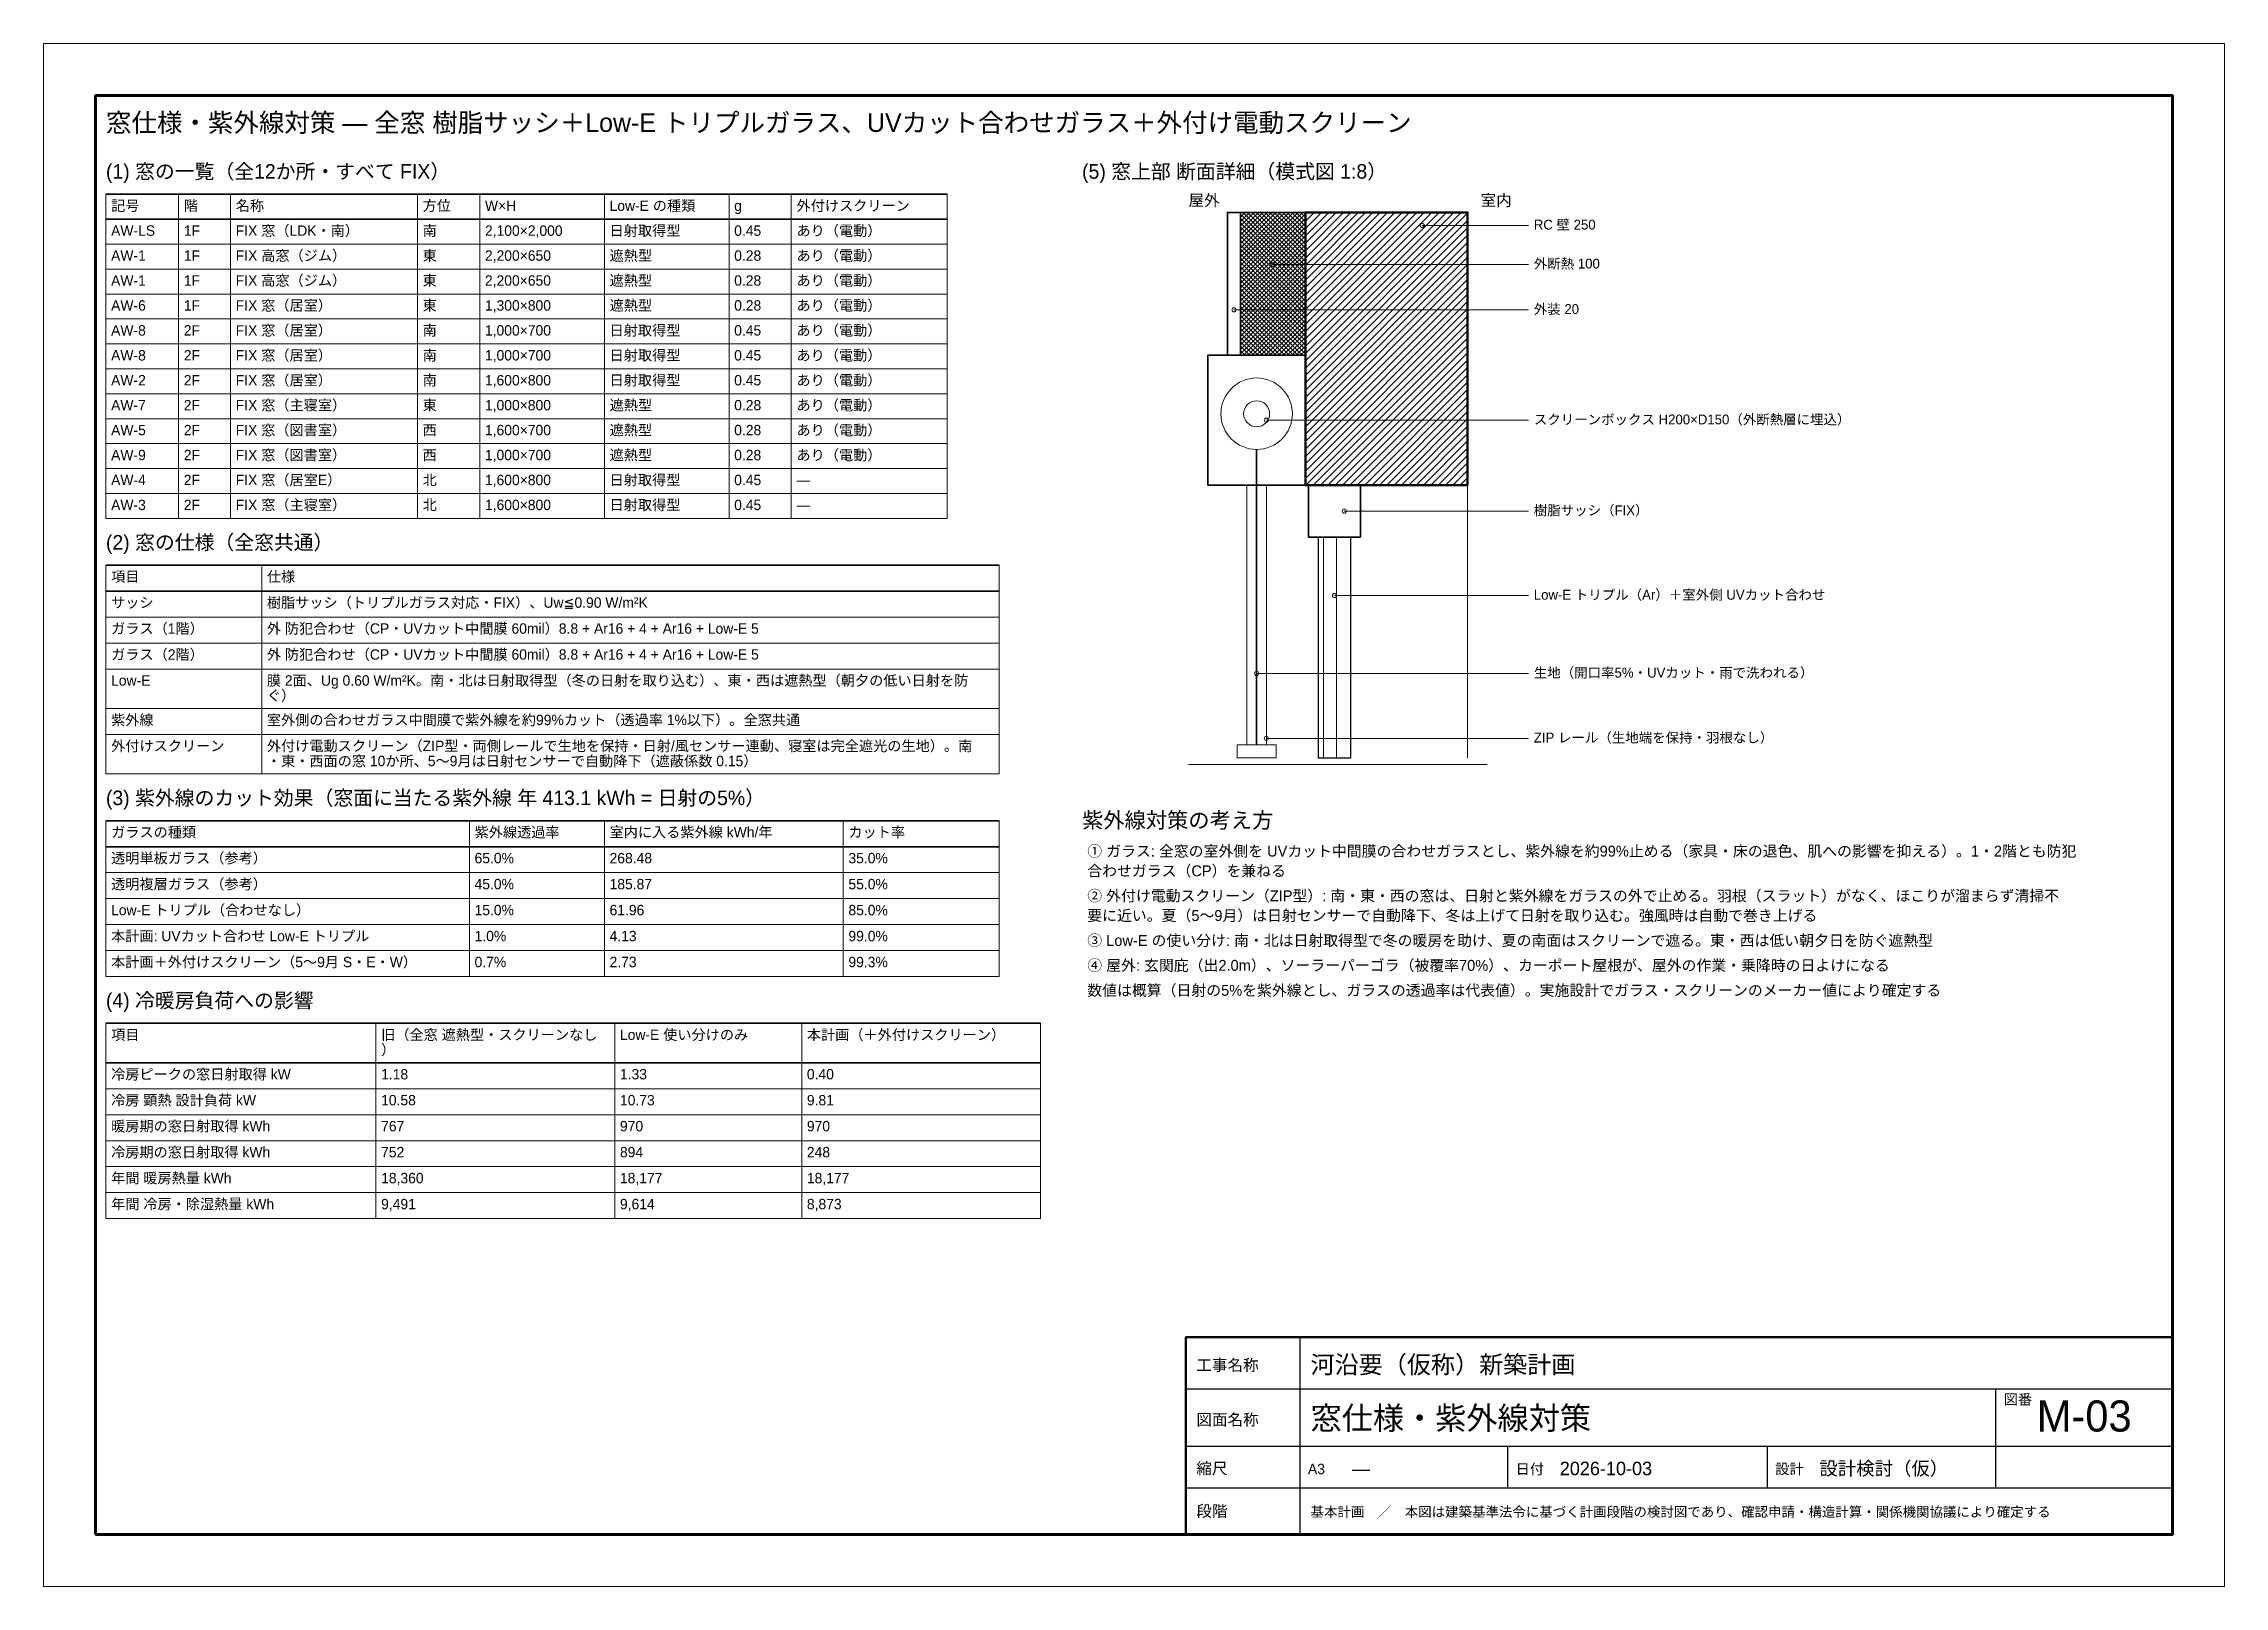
# Model space of a CAD drawing. Header units: millimetres. Extents: x 0 to 420, y 0 to 297.
import ezdxf
from ezdxf.enums import TextEntityAlignment as Align

# ---------------------------------------------------------------- set-up
doc = ezdxf.new("R2010")
doc.units = ezdxf.units.MM
doc.header["$LTSCALE"] = 0.5
for name, color, linetype, lineweight in [('A-CUT', 7, 'Continuous', 50), ('A-CUT-HATCH', 8, 'Continuous', 9), ('A-CUT-INS', 9, 'Continuous', 9), ('A-CUT-LGS', 7, 'Continuous', 35), ('A-DOOR', 5, 'Continuous', 18), ('A-GLAZ', 5, 'Continuous', 18), ('A-HIDDEN', 8, 'Continuous', 13), ('A-SYMB', 7, 'Continuous', 18), ('A-TEXT', 7, 'Continuous', 18), ('A-VIS', 7, 'Continuous', 18), ('G-FRAME', 7, 'Continuous', 70), ('G-TABLE', 7, 'Continuous', 18), ('G-TITLE', 7, 'Continuous', 25)]:
    doc.layers.add(name, color=color, linetype=linetype, lineweight=lineweight)
doc.styles.add('JP', font='ipag.ttf')

msp = doc.modelspace()

# ---------------------------------------------------------------- hatches: boundary and pattern name
at = {"layer": 'A-CUT-HATCH'}
h = msp.add_hatch(dxfattribs=at)
h.set_pattern_fill('ANSI31', scale=0.31496)
h.paths.add_polyline_path([(274.25, 212), (274.25, 264.5), (243, 264.5), (243, 212)])
at = {"layer": 'A-CUT-INS'}
h = msp.add_hatch(dxfattribs=at)
h.set_pattern_fill('ANSI37', scale=0.1889764)
h.paths.add_polyline_path([(243, 237), (243, 264.5), (230.5, 264.5), (230.5, 237)])

# ---------------------------------------------------------------- linework, layer by layer
at = {"layer": 'A-CUT', "lineweight": 50}
msp.add_lwpolyline([(243, 212), (274.25, 212), (274.25, 264.5), (243, 264.5)], close=True, dxfattribs=at)
at = {"layer": 'A-CUT-LGS'}
for points in [[(228, 237), (230.5, 237), (230.5, 264.5), (228, 264.5)], [(230.5, 237), (243, 237), (243, 264.5), (230.5, 264.5)]]:
    msp.add_lwpolyline(points, close=True, dxfattribs=at)
at = {"layer": 'A-DOOR', "lineweight": 35}
msp.add_line((233.62, 218.88), (233.62, 162), dxfattribs=at)
for points in [[(224.25, 212), (243, 212), (243, 237), (224.25, 237)], [(243.62, 202), (253.62, 202), (253.62, 212), (243.62, 212)]]:
    msp.add_lwpolyline(points, close=True, dxfattribs=at)
at = {"layer": 'A-DOOR'}
msp.add_lwpolyline([(229.88, 159.5), (237.38, 159.5), (237.38, 162), (229.88, 162)], close=True, dxfattribs=at)
for radius in [6.88, 2.5]:
    msp.add_circle((233.62, 225.75), radius, dxfattribs=at)
at = {"layer": 'A-GLAZ'}
for p, q in [((246.5, 159.5), (246.5, 202)), ((249, 159.5), (249, 202))]:
    msp.add_line(p, q, dxfattribs=at)
at = {"layer": 'A-GLAZ', "lineweight": 25}
msp.add_lwpolyline([(245.5, 159.5), (251.75, 159.5), (251.75, 202), (245.5, 202)], close=True, dxfattribs=at)
at = {"layer": 'A-HIDDEN'}
msp.add_line((220.5, 158.25), (278, 158.25), dxfattribs=at)
msp.add_lwpolyline([(231.75, 162), (235.5, 162), (235.5, 212), (231.75, 212)], close=True, dxfattribs=at)
at = {"layer": 'A-SYMB'}
for p, q in [((265.5, 262), (286, 262)), ((236.75, 254.5), (286, 254.5)), ((229.25, 245.75), (286, 245.75)), ((235.5, 224.5), (286, 224.5)), ((250.5, 207), (286, 207)), ((248.62, 190.75), (286, 190.75)), ((233.62, 175.75), (286, 175.75)), ((235.5, 163.25), (286, 163.25))]:
    msp.add_line(p, q, dxfattribs=at)
for centre in [(265.5, 262), (236.75, 254.5), (229.25, 245.75), (235.5, 224.5), (250.5, 207), (248.62, 190.75), (233.62, 175.75), (235.5, 163.25)]:
    msp.add_circle(centre, 0.4, dxfattribs=at)
at = {"layer": 'A-VIS'}
msp.add_line((274.25, 159.5), (274.25, 264.5), dxfattribs=at)
at = {"layer": 'G-FRAME', "lineweight": 0}
msp.add_lwpolyline([(0, 0), (420, 0), (420, 297), (0, 297)], close=True, dxfattribs=at)
at = {"layer": 'G-FRAME'}
msp.add_lwpolyline([(10, 10), (410, 10), (410, 287), (10, 287)], close=True, dxfattribs=at)
at = {"layer": 'G-TABLE', "lineweight": 35}
for points in [[(12, 268), (174, 268)], [(12, 263.2), (174, 263.2)], [(12, 196.6), (184, 196.6)], [(12, 191.6), (184, 191.6)], [(12, 147.4), (184, 147.4)], [(12, 142.4), (184, 142.4)], [(12, 108.4), (192, 108.4)], [(12, 100.8), (192, 100.8)]]:
    msp.add_lwpolyline(points, dxfattribs=at)
at = {"layer": 'G-TABLE'}
for points in [[(12, 268), (12, 205.6)], [(26, 268), (26, 205.6)], [(36, 268), (36, 205.6)], [(72, 268), (72, 205.6)], [(84, 268), (84, 205.6)], [(108, 268), (108, 205.6)], [(132, 268), (132, 205.6)], [(144, 268), (144, 205.6)], [(174, 268), (174, 205.6)], [(12, 196.6), (12, 156.4)], [(42, 196.6), (42, 156.4)], [(184, 196.6), (184, 156.4)], [(12, 147.4), (12, 117.4)], [(82, 147.4), (82, 117.4)], [(108, 147.4), (108, 117.4)], [(154, 147.4), (154, 117.4)], [(184, 147.4), (184, 117.4)], [(12, 108.4), (12, 70.8)], [(64, 108.4), (64, 70.8)], [(110, 108.4), (110, 70.8)], [(146, 108.4), (146, 70.8)], [(192, 108.4), (192, 70.8)]]:
    msp.add_lwpolyline(points, dxfattribs=at)
at = {"layer": 'G-TABLE', "lineweight": 18}
for points in [[(12, 258.4), (174, 258.4)], [(12, 253.6), (174, 253.6)], [(12, 248.8), (174, 248.8)], [(12, 244), (174, 244)], [(12, 239.2), (174, 239.2)], [(12, 234.4), (174, 234.4)], [(12, 229.6), (174, 229.6)], [(12, 224.8), (174, 224.8)], [(12, 220), (174, 220)], [(12, 215.2), (174, 215.2)], [(12, 210.4), (174, 210.4)], [(12, 205.6), (174, 205.6)], [(12, 186.6), (184, 186.6)], [(12, 181.6), (184, 181.6)], [(12, 176.6), (184, 176.6)], [(12, 169), (184, 169)], [(12, 164), (184, 164)], [(12, 156.4), (184, 156.4)], [(12, 137.4), (184, 137.4)], [(12, 132.4), (184, 132.4)], [(12, 127.4), (184, 127.4)], [(12, 122.4), (184, 122.4)], [(12, 117.4), (184, 117.4)], [(12, 95.8), (192, 95.8)], [(12, 90.8), (192, 90.8)], [(12, 85.8), (192, 85.8)], [(12, 80.8), (192, 80.8)], [(12, 75.8), (192, 75.8)], [(12, 70.8), (192, 70.8)]]:
    msp.add_lwpolyline(points, dxfattribs=at)
at = {"layer": 'G-TITLE'}
for p, q in [((242, 10), (242, 48)), ((220, 38), (410, 38)), ((376, 19), (376, 38)), ((220, 27), (410, 27)), ((242, 19), (242, 27)), ((282, 19), (282, 27)), ((332, 19), (332, 27)), ((220, 19), (410, 19))]:
    msp.add_line(p, q, dxfattribs=at)
at = {"layer": 'G-TITLE', "lineweight": 50}
msp.add_lwpolyline([(220, 10), (410, 10), (410, 48), (220, 48)], close=True, dxfattribs=at)

# ---------------------------------------------------------------- texts
at = {"layer": 'A-TEXT', "style": 'JP'}
for s, height, p in [('窓仕様・紫外線対策 — 全窓 樹脂サッシ＋Low-E トリプルガラス、UVカット合わせガラス＋外付け電動スクリーン', 3.6, (12, 280)), ('(1) 窓の一覧（全12か所・すべて FIX）', 2.8, (12, 271)), ('(5) 窓上部 断面詳細（模式図 1:8）', 2.8, (200, 271)), ('記号', 2, (13, 264.8)), ('階', 2, (27, 264.8)), ('名称', 2, (37, 264.8)), ('方位', 2, (73, 264.8)), ('W×H', 2, (85, 264.8)), ('Low-E の種類', 2, (109, 264.8)), ('g', 2, (133, 264.8)), ('外付けスクリーン', 2, (145, 264.8)), ('屋外', 2.2, (220.5, 265.75)), ('室内', 2.2, (276.75, 265.75)), ('AW-LS', 2, (13, 260)), ('1F', 2, (27, 260)), ('FIX 窓（LDK・南）', 2, (37, 260)), ('南', 2, (73, 260)), ('2,100×2,000', 2, (85, 260)), ('日射取得型', 2, (109, 260)), ('0.45', 2, (133, 260)), ('あり（電動）', 2, (145, 260)), ('RC 壁 250', 1.9, (287, 261.2)), ('AW-1', 2, (13, 255.2)), ('1F', 2, (27, 255.2)), ('FIX 高窓（ジム）', 2, (37, 255.2)), ('東', 2, (73, 255.2)), ('2,200×650', 2, (85, 255.2)), ('遮熱型', 2, (109, 255.2)), ('0.28', 2, (133, 255.2)), ('あり（電動）', 2, (145, 255.2)), ('AW-1', 2, (13, 250.4)), ('1F', 2, (27, 250.4)), ('FIX 高窓（ジム）', 2, (37, 250.4)), ('東', 2, (73, 250.4)), ('2,200×650', 2, (85, 250.4)), ('遮熱型', 2, (109, 250.4)), ('0.28', 2, (133, 250.4)), ('あり（電動）', 2, (145, 250.4)), ('外断熱 100', 1.9, (287, 253.7)), ('FIX 窓（居室）', 2, (37, 245.6)), ('東', 2, (73, 245.6)), ('遮熱型', 2, (109, 245.6)), ('あり（電動）', 2, (145, 245.6)), ('AW-6', 2, (13, 245.6)), ('1F', 2, (27, 245.6)), ('1,300×800', 2, (85, 245.6)), ('0.28', 2, (133, 245.6)), ('外装 20', 1.9, (287, 244.95)), ('AW-8', 2, (13, 240.8)), ('2F', 2, (27, 240.8)), ('FIX 窓（居室）', 2, (37, 240.8)), ('南', 2, (73, 240.8)), ('1,000×700', 2, (85, 240.8)), ('日射取得型', 2, (109, 240.8)), ('0.45', 2, (133, 240.8)), ('あり（電動）', 2, (145, 240.8)), ('AW-8', 2, (13, 236)), ('2F', 2, (27, 236)), ('FIX 窓（居室）', 2, (37, 236)), ('南', 2, (73, 236)), ('1,000×700', 2, (85, 236)), ('日射取得型', 2, (109, 236)), ('0.45', 2, (133, 236)), ('あり（電動）', 2, (145, 236)), ('AW-2', 2, (13, 231.2)), ('2F', 2, (27, 231.2)), ('FIX 窓（居室）', 2, (37, 231.2)), ('南', 2, (73, 231.2)), ('1,600×800', 2, (85, 231.2)), ('日射取得型', 2, (109, 231.2)), ('0.45', 2, (133, 231.2)), ('あり（電動）', 2, (145, 231.2)), ('AW-7', 2, (13, 226.4)), ('2F', 2, (27, 226.4)), ('FIX 窓（主寝室）', 2, (37, 226.4)), ('東', 2, (73, 226.4)), ('1,000×800', 2, (85, 226.4)), ('遮熱型', 2, (109, 226.4)), ('0.28', 2, (133, 226.4)), ('あり（電動）', 2, (145, 226.4)), ('AW-5', 2, (13, 221.6)), ('2F', 2, (27, 221.6)), ('FIX 窓（図書室）', 2, (37, 221.6)), ('西', 2, (73, 221.6)), ('1,600×700', 2, (85, 221.6)), ('遮熱型', 2, (109, 221.6)), ('0.28', 2, (133, 221.6)), ('あり（電動）', 2, (145, 221.6)), ('スクリーンボックス H200×D150（外断熱層に埋込）', 1.9, (287, 223.7)), ('AW-9', 2, (13, 216.8)), ('2F', 2, (27, 216.8)), ('FIX 窓（図書室）', 2, (37, 216.8)), ('西', 2, (73, 216.8)), ('1,000×700', 2, (85, 216.8)), ('遮熱型', 2, (109, 216.8)), ('0.28', 2, (133, 216.8)), ('あり（電動）', 2, (145, 216.8)), ('FIX 窓（居室E）', 2, (37, 212)), ('北', 2, (73, 212)), ('日射取得型', 2, (109, 212)), ('AW-4', 2, (13, 212)), ('2F', 2, (27, 212)), ('1,600×800', 2, (85, 212)), ('0.45', 2, (133, 212)), ('—', 2, (145, 212)), ('AW-3', 2, (13, 207.2)), ('2F', 2, (27, 207.2)), ('FIX 窓（主寝室）', 2, (37, 207.2)), ('北', 2, (73, 207.2)), ('1,600×800', 2, (85, 207.2)), ('日射取得型', 2, (109, 207.2)), ('0.45', 2, (133, 207.2)), ('—', 2, (145, 207.2)), ('樹脂サッシ（FIX）', 1.9, (287, 206.2)), ('(2) 窓の仕様（全窓共通）', 2.8, (12, 199.6)), ('項目', 2, (13, 193.4)), ('仕様', 2, (43, 193.4)), ('サッシ', 2, (13, 188.4)), ('樹脂サッシ（トリプルガラス対応・FIX）、Uw≦0.90 W/m²K', 2, (43, 188.4)), ('Low-E トリプル（Ar）＋室外側 UVカット合わせ', 1.9, (287, 189.95)), ('ガラス（1階）', 2, (13, 183.4)), ('外 防犯合わせ（CP・UVカット中間膜 60mil）8.8 + Ar16 + 4 + Ar16 + Low-E 5', 2, (43, 183.4)), ('ガラス（2階）', 2, (13, 178.4)), ('外 防犯合わせ（CP・UVカット中間膜 60mil）8.8 + Ar16 + 4 + Ar16 + Low-E 5', 2, (43, 178.4)), ('生地（開口率5%・UVカット・雨で洗われる）', 1.9, (287, 174.95)), ('Low-E', 2, (13, 173.4)), ('膜 2面、Ug 0.60 W/m²K。南・北は日射取得型（冬の日射を取り込む）、東・西は遮熱型（朝夕の低い日射を防', 2, (43, 173.4)), ('ぐ）', 2, (43, 170.5)), ('紫外線', 2, (13, 165.8)), ('室外側の合わせガラス中間膜で紫外線を約99%カット（透過率 1%以下）。全窓共通', 2, (43, 165.8)), ('ZIP レール（生地端を保持・羽根なし）', 1.9, (287, 162.45)), ('外付けスクリーン', 2, (13, 160.8)), ('外付け電動スクリーン（ZIP型・両側レールで生地を保持・日射/風センサー連動、寝室は完全遮光の生地）。南', 2, (43, 160.8)), ('・東・西面の窓 10か所、5〜9月は日射センサーで自動降下（遮蔽係数 0.15）', 2, (43, 157.9)), ('(3) 紫外線のカット効果（窓面に当たる紫外線 年 413.1 kWh = 日射の5%）', 2.8, (12, 150.4)), ('紫外線対策の考え方', 3, (200, 146)), ('ガラスの種類', 2, (13, 144.2)), ('紫外線透過率', 2, (83, 144.2)), ('室内に入る紫外線 kWh/年', 2, (109, 144.2)), ('カット率', 2, (155, 144.2)), ('① ガラス: 全窓の室外側を UVカット中間膜の合わせガラスとし、紫外線を約99%止める（家具・床の退色、肌への影響を抑える）。1・2階とも防犯', 2.1, (201, 140.5)), ('透明単板ガラス（参考）', 2, (13, 139.2)), ('65.0%', 2, (83, 139.2)), ('268.48', 2, (109, 139.2)), ('35.0%', 2, (155, 139.2)), ('合わせガラス（CP）を兼ねる', 2.1, (201, 136.7)), ('透明複層ガラス（参考）', 2, (13, 134.2)), ('45.0%', 2, (83, 134.2)), ('185.87', 2, (109, 134.2)), ('55.0%', 2, (155, 134.2)), ('Low-E トリプル（合わせなし）', 2, (13, 129.2)), ('15.0%', 2, (83, 129.2)), ('61.96', 2, (109, 129.2)), ('85.0%', 2, (155, 129.2)), ('② 外付け電動スクリーン（ZIP型）: 南・東・西の窓は、日射と紫外線をガラスの外で止める。羽根（スラット）がなく、ほこりが溜まらず清掃不', 2.1, (201, 131.9)), ('要に近い。夏（5〜9月）は日射センサーで自動降下、冬は上げて日射を取り込む。強風時は自動で巻き上げる', 2.1, (201, 128.1)), ('本計画: UVカット合わせ Low-E トリプル', 2, (13, 124.2)), ('1.0%', 2, (83, 124.2)), ('4.13', 2, (109, 124.2)), ('99.0%', 2, (155, 124.2)), ('③ Low-E の使い分け: 南・北は日射取得型で冬の暖房を助け、夏の南面はスクリーンで遮る。東・西は低い朝夕日を防ぐ遮熱型', 2.1, (201, 123.3)), ('本計画＋外付けスクリーン（5〜9月 S・E・W）', 2, (13, 119.2)), ('0.7%', 2, (83, 119.2)), ('2.73', 2, (109, 119.2)), ('99.3%', 2, (155, 119.2)), ('④ 屋外: 玄関庇（出2.0m）、ソーラーパーゴラ（被覆率70%）、カーポート屋根が、屋外の作業・乗降時の日よけになる', 2.1, (201, 118.5)), ('(4) 冷暖房負荷への影響', 2.8, (12, 111.4)), ('数値は概算（日射の5%を紫外線とし、ガラスの透過率は代表値）。実施設計でガラス・スクリーンのメーカー値により確定する', 2.1, (201, 113.7)), ('項目', 2, (13, 105.2)), ('旧（全窓 遮熱型・スクリーンなし', 2, (65, 105.2)), ('Low-E 使い分けのみ', 2, (111, 105.2)), ('本計画（＋外付けスクリーン）', 2, (147, 105.2)), ('）', 2, (65, 102.3)), ('冷房ピークの窓日射取得 kW', 2, (13, 97.6)), ('1.18', 2, (65, 97.6)), ('1.33', 2, (111, 97.6)), ('0.40', 2, (147, 97.6)), ('冷房 顕熱 設計負荷 kW', 2, (13, 92.6)), ('10.58', 2, (65, 92.6)), ('10.73', 2, (111, 92.6)), ('9.81', 2, (147, 92.6)), ('暖房期の窓日射取得 kWh', 2, (13, 87.6)), ('767', 2, (65, 87.6)), ('970', 2, (111, 87.6)), ('970', 2, (147, 87.6)), ('冷房期の窓日射取得 kWh', 2, (13, 82.6)), ('752', 2, (65, 82.6)), ('894', 2, (111, 82.6)), ('248', 2, (147, 82.6)), ('年間 暖房熱量 kWh', 2, (13, 77.6)), ('18,360', 2, (65, 77.6)), ('18,177', 2, (111, 77.6)), ('18,177', 2, (147, 77.6)), ('年間 冷房・除湿熱量 kWh', 2, (13, 72.6)), ('9,491', 2, (65, 72.6)), ('9,614', 2, (111, 72.6)), ('8,873', 2, (147, 72.6))]:
    msp.add_text(s, height=height, dxfattribs=at).set_placement(p)
at = {"layer": 'G-TITLE', "style": 'JP'}
for s, height, p in [('工事名称', 2.2, (222, 41.5)), ('河沿要（仮称）新築計画', 3.4, (244, 41)), ('窓仕様・紫外線対策', 4.4, (244, 30.2)), ('図番', 2, (377.5, 35)), ('図面名称', 2.2, (222, 31)), ('縮尺', 2.2, (222, 21.6)), ('A3', 2, (243.5, 21.6)), ('—', 2.6, (252, 21.4)), ('日付', 2, (283.5, 21.6)), ('2026-10-03', 2.6, (292, 21.4)), ('設計', 2, (333.5, 21.6)), ('設計検討（仮）', 2.6, (342, 21.4)), ('段階', 2.2, (222, 13.4)), ('基本計画\u3000／\u3000本図は建築基準法令に基づく計画段階の検討図であり、確認申請・構造計算・関係機関協議により確定する', 1.9, (244, 13.4))]:
    msp.add_text(s, height=height, dxfattribs=at).set_placement(p)
msp.add_text('M-03', height=6, dxfattribs=at).set_placement((393, 28), align=Align.BOTTOM_CENTER)

doc.saveas('drawing.dxf')
